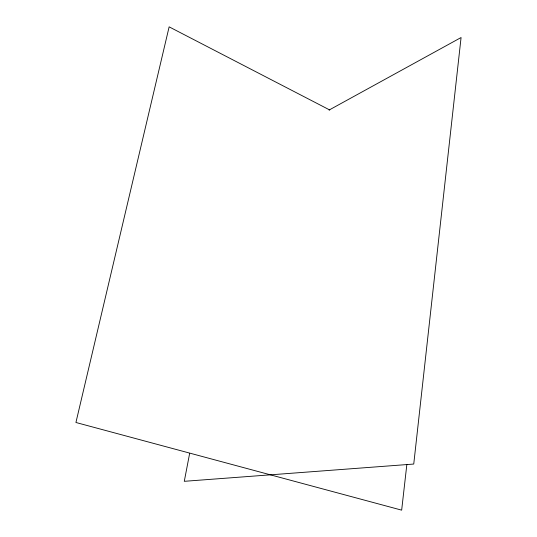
<?xml version="1.0" encoding="UTF-8"?>
<svg xmlns="http://www.w3.org/2000/svg" width="537" height="537" viewBox="0 0 537 537"><rect width="100%" height="100%" fill="white"/><g stroke="black" fill="none" stroke-linecap="round" stroke-linejoin="round"><path stroke-width="0.81" d="M406.858 464.391L401.663 510.15L75.925 422.491L169.135 26.85L329.752 109.998M189.662 453.315L184.285 481.313L413.745 464.049L461.075 37.536L329.06 110.065"/></g></svg>
